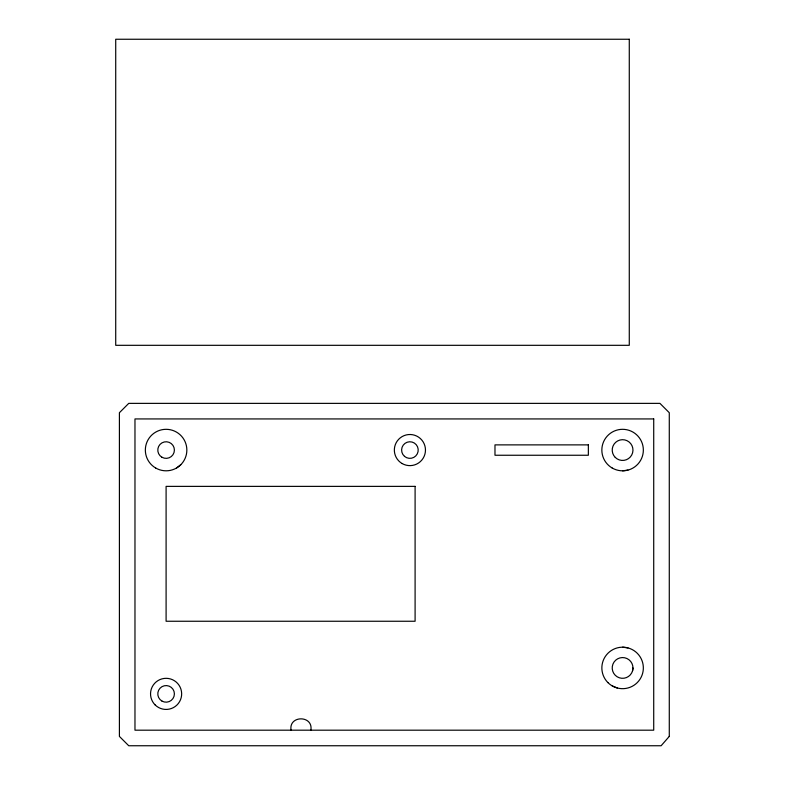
<?xml version="1.0" encoding="UTF-8"?>
<svg xmlns="http://www.w3.org/2000/svg" width="785" height="785" viewBox="0 0 785 785"><rect width="100%" height="100%" fill="white"/><g stroke="black" fill="none" stroke-linecap="round" stroke-linejoin="round"><path stroke-width="1.18" d="M632.612 670.625A10.372 10.372 0 0 0 619.905 657.918A10.372 10.372 0 0 0 615.254 675.277A10.372 10.372 0 0 0 632.612 670.625L632.965 667.937M176.468 468.037L180.766 464.74M622.593 470.814L627.961 470.107M622.593 647.183L627.961 647.9M612.221 685.904L617.226 687.984M310.86 730.187C313.529 715.086 288.409 715.086 291.078 730.187M669.281 736.409L661.127 745.75L128.75 745.75L119.408 736.409L119.408 412.714L128.75 403.372L659.94 403.372L669.281 412.714L669.281 736.409M629.276 39.25L115.719 39.25L115.719 345.312L629.276 345.312L629.276 39.25M653.719 418.935L134.971 418.935L134.971 730.187L653.719 730.187L653.719 418.935M588.357 444.879L494.982 444.879L494.982 455.251L588.357 455.251L588.357 444.879M415.098 486.376L166.096 486.376L166.096 621.249L415.098 621.249L415.098 486.376M402.126 463.542A15.563 15.563 0 0 0 425.47 450.06A15.563 15.563 0 0 0 402.126 436.588A15.563 15.563 0 0 0 402.126 463.542M161.945 457.253A8.301 8.301 0 0 0 174.398 450.06A8.301 8.301 0 0 0 161.945 442.877A8.301 8.301 0 0 0 161.945 457.253M404.491 456.35A8.301 8.301 0 0 0 418.062 451.62A8.301 8.301 0 0 0 407.17 442.23A8.301 8.301 0 0 0 404.491 456.35M615.254 457.4A10.372 10.372 0 0 0 632.612 452.749A10.372 10.372 0 0 0 619.905 440.042A10.372 10.372 0 0 0 615.254 457.4M155.724 468.037A20.753 20.753 0 0 0 186.85 450.06A20.753 20.753 0 0 0 155.724 432.093A20.753 20.753 0 0 0 155.724 468.037M612.221 468.037A20.753 20.753 0 0 0 643.347 450.06A20.753 20.753 0 0 0 612.221 432.093A20.753 20.753 0 0 0 612.221 468.037M607.924 682.607A20.753 20.753 0 0 0 642.64 673.304A20.753 20.753 0 0 0 617.226 647.9A20.753 20.753 0 0 0 607.924 682.607M161.945 701.064A8.301 8.301 0 0 0 174.398 693.871A8.301 8.301 0 0 0 161.945 686.689A8.301 8.301 0 0 0 161.945 701.064M155.224 705.009A15.563 15.563 0 0 0 181.178 697.718A15.563 15.563 0 0 0 161.887 678.897A15.563 15.563 0 0 0 155.224 705.009"/></g></svg>
